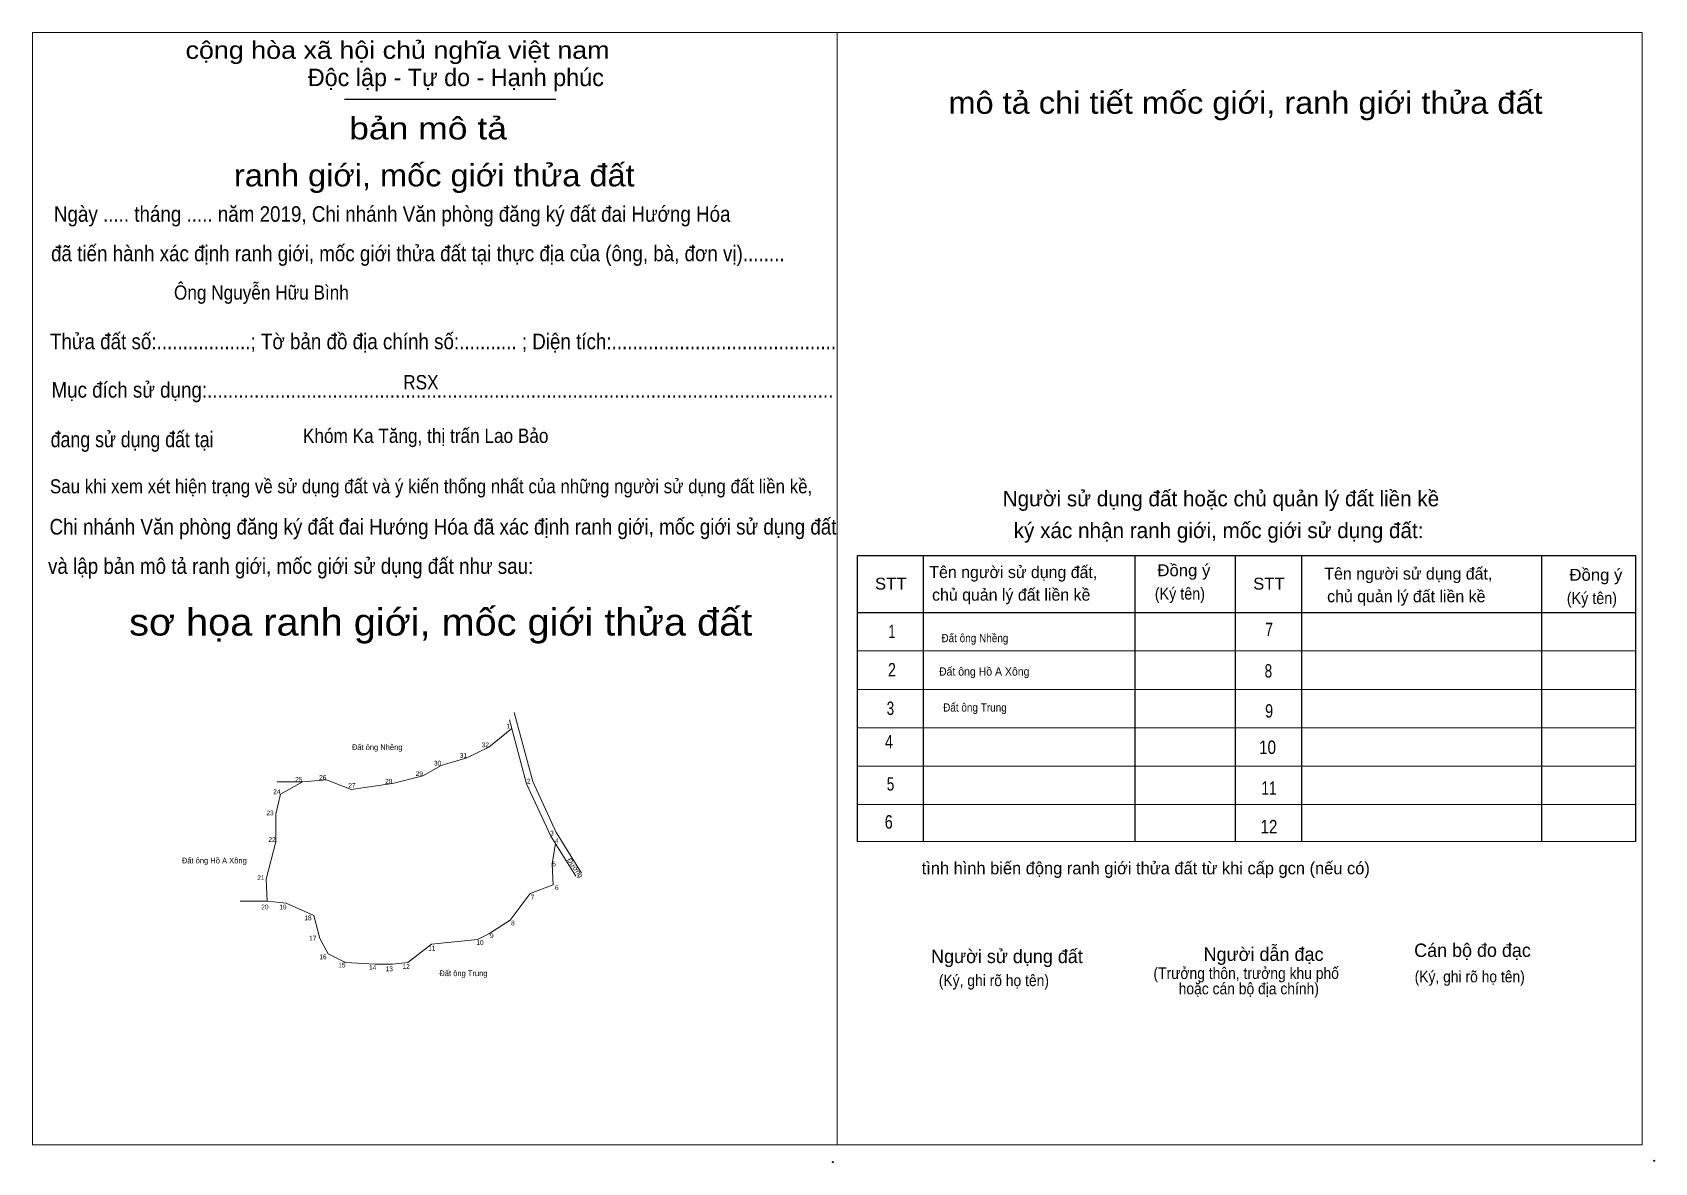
# Model space of a CAD drawing. Header units: centimetres. Extents: x 536072 to 541537, y 1838884 to 1841797.
# Drawn here: x 539841 to 541537, y 1840606 to 1841788 of the extents above; entities that cross this region are included whole.
import ezdxf
from ezdxf.enums import TextEntityAlignment as Align

# ---------------------------------------------------------------- set-up
doc = ezdxf.new("R2010")
doc.units = ezdxf.units.CM
doc.header["$LTSCALE"] = 2
doc.header["$PDMODE"] = 32
doc.header["$PDSIZE"] = 1
doc.layers.add('16', color=7, linetype='Continuous')
for name, color, linetype, lineweight in [('2', 7, 'Continuous', 25), ('28', 7, 'Continuous', 13), ('6', 7, 'Continuous', 13), ('63', 7, 'Continuous', 13)]:
    doc.layers.add(name, color=color, linetype=linetype, lineweight=lineweight)

msp = doc.modelspace()

# ---------------------------------------------------------------- linework, layer by layer
at = {"layer": '2'}
for p, q in [((540167.19, 1841718.23), (540388.42, 1841718.23)), ((540772.29, 1841240.48), (540772.29, 1840941.61)), ((540993.72, 1841240.48), (540993.72, 1840941.61)), ((541098.47, 1841240.48), (541098.47, 1840941.61)), ((541167.79, 1841240.48), (541167.79, 1840941.61)), ((541419.04, 1841239.71), (541419.04, 1840941.61)), ((540703.44, 1841181.08), (541517.37, 1841181.08))]:
    msp.add_line(p, q, dxfattribs=at)
at = {"layer": '2', "lineweight": 13}
for p, q in [((540703.44, 1841140.95), (541517.37, 1841140.95)), ((540703.44, 1841100.81), (541517.37, 1841100.81)), ((540703.44, 1841060.68), (541517.37, 1841060.68)), ((540703.44, 1841020.54), (541517.37, 1841020.54)), ((540703.44, 1840980.41), (541517.37, 1840980.41)), ((540703.44, 1840941.61), (541517.37, 1840941.61))]:
    msp.add_line(p, q, dxfattribs=at)
for points in [[(539841.13, 1840624.17), (539841.09, 1840624.17), (539841.09, 1841788.07), (540682.59, 1841788.07), (540682.59, 1841788.04)], [(540682.59, 1841788.04), (540682.59, 1840624.17), (539841.13, 1840624.17)], [(540682.6, 1841788.05), (541524.1, 1841788.05), (541524.1, 1840624.15)], [(541524.09, 1840624.15), (540682.6, 1840624.15), (540682.6, 1841788.04)], [(540682.61, 1841788.05), (541524.11, 1841788.05), (541524.11, 1840624.15), (541524.09, 1840624.15)], [(541524.09, 1840624.15), (540682.61, 1840624.15), (540682.61, 1841788.04)]]:
    msp.add_lwpolyline(points, dxfattribs=at)
at = {"layer": '2'}
msp.add_lwpolyline([(541517.37, 1840941.61), (541517.37, 1841240.48), (540703.44, 1841240.48), (540703.44, 1840941.61)], dxfattribs=at)
for p in [(540678.07, 1840606.21), (541536.6, 1840607.63)]:
    msp.add_point(p, dxfattribs=at)
at = {"layer": '28'}
for p, q in [((540364.18, 1841004.35), (540344.85, 1841076.42)), ((540389.15, 1840950.48), (540364.15, 1841004.48)), ((540389.15, 1840950.48), (540364.15, 1841004.48)), ((540415.26, 1840908.38), (540389.1, 1840950.57))]:
    msp.add_line(p, q, dxfattribs=at)
msp.add_lwpolyline([(540339.81, 1841068.94), (540357.75, 1841002.09), (540383.12, 1840947.29), (540409.13, 1840905.34)], dxfattribs=at)
at = {"layer": '6'}
msp.add_lwpolyline([(540387.98, 1840939.48), (540384.42, 1840918.15), (540385.42, 1840896.15), (540361.42, 1840887.15), (540340.42, 1840859.15), (540318.42, 1840845.15), (540306.42, 1840839.15), (540258.42, 1840834.15), (540233.42, 1840815.15), (540217.42, 1840813.15), (540199.42, 1840813.15), (540168.42, 1840815.15), (540150.42, 1840824.15), (540141.42, 1840840.15), (540135.42, 1840864.15), (540106.42, 1840877.15), (540086.42, 1840879.15), (540085.42, 1840902.15), (540095.42, 1840941.15), (540095.42, 1840970.15), (540100.42, 1840991.15), (540123.42, 1841004.15), (540148.42, 1841006.15), (540174.42, 1840996.15), (540217.42, 1841002.15), (540249.42, 1841010.15), (540268.42, 1841021.15), (540295.42, 1841029.15), (540318.42, 1841040.15), (540342.28, 1841059.8)], dxfattribs=at)
at = {"layer": '63'}
for p, q in [((540123.42, 1841004.15), (540096.89, 1841004.12)), ((540086.42, 1840879.15), (540058.24, 1840879.21))]:
    msp.add_line(p, q, dxfattribs=at)

# ---------------------------------------------------------------- texts
at = {"layer": '16'}
for s, height, width, p in [('Ngày ..... tháng ..... năm 2019, Chi nhánh Văn phòng đăng ký đất đai Hướng Hóa', 16.32, 0.9, (539863.55, 1841589.96)), (' đã tiến hành xác định ranh giới, mốc giới thửa đất tại thực địa của (ông, bà, đơn vị)........', 16.32, 0.9, (539855.07, 1841548.68)), ('Thửa đất số:..................; Tờ bản đồ địa chính số:........... ; Diện tích:...........................................', 16.32, 0.9, (539859.47, 1841456.6)), ('Mục đích sử dụng:........................................................................................................................', 16.32, 0.9, (539860.99, 1841405.96)), ('đang sử dụng đất tại', 16.32, 0.85, (539860.19, 1841354.12)), ('Sau khi xem xét hiện trạng về sử dụng đất và ý kiến thống nhất của những người sử dụng đất liền kề,', 14.69, 0.9, (539859.39, 1841305.88)), ('Chi nhánh Văn phòng đăng ký đất đai Hướng Hóa đã xác định ranh giới, mốc giới sử dụng đất', 16.32, 0.9, (539858.99, 1841262.76)), (' và lập bản mô tả ranh giới, mốc giới sử dụng đất như sau:', 16.32, 0.9, (539851.95, 1841221.64))]:
    msp.add_text(s, height=height, dxfattribs=dict(at, width=width)).set_placement(p)
at = {"layer": '2'}
for s, height, width, p in [('cộng hòa xã hội chủ nghĩa việt nam', 18.26, 1.15, (540001.15, 1841760.44)), ('Đồng ý', 12.44, 1.05, (541017.31, 1841219.16)), ('Đồng ý', 12.44, 1.05, (541448.11, 1841214.44)), ('STT', 12.44, 1.05, (540722.03, 1841205.16)), ('(Ký tên)', 12.44, 0.9, (541014.59, 1841194.76)), ('STT', 12.44, 1.05, (541117.39, 1841205.16)), ('(Ký tên)', 12.44, 0.9, (541445.39, 1841190.04)), ('(Ký, ghi rõ họ tên)', 12.04, 0.9, (540788.75, 1840790.28)), ('(Ký, ghi rõ họ tên)', 12.04, 0.9, (541286.27, 1840794.28))]:
    msp.add_text(s, height=height, dxfattribs=dict(at, width=width)).set_placement(p)
for s, height, p in [('Độc lập - Tự do - Hạnh phúc', 18.26, (540128.99, 1841731.88)), ('Người sử dụng đất hoặc chủ quản lý đất liền kề ', 16.16, (540855.55, 1841292.28)), ('ký xác nhận ranh giới, mốc giới sử dụng đất:', 16.16, (540867.07, 1841259)), ('Tên người sử dụng đất,', 12.44, (540778.83, 1841217.24)), ('Tên người sử dụng đất,', 12.44, (541191.87, 1841215.64)), ('chủ quản lý đất liền kề', 12.44, (540781.71, 1841193.56)), ('chủ quản lý đất liền kề', 12.44, (541194.75, 1841191.96)), ('tình hình biến động ranh giới thửa đất từ khi cấp gcn (nếu có)', 12.84, (540770.83, 1840907.32)), ('Người dẫn đạc', 14.08, (541065.55, 1840816.68)), ('Cán bộ đo đạc', 14.02, (541285.79, 1840820.84)), ('Người sử dụng đất', 14.05, (540780.67, 1840814.44))]:
    msp.add_text(s, height=height, dxfattribs=at).set_placement(p)
for s, height, width, p in [('mô tả chi tiết mốc giới, ranh giới thửa đất', 23.12, 1.1, (541109.43, 1841703)), ('bản mô tả', 23.12, 1.2, (540254.73, 1841676.12)), ('ranh giới, mốc giới thửa đất', 23.12, 1.1, (540261.24, 1841627)), ('sơ họa ranh giới, mốc giới thửa đất', 28.21, 1.1, (540267.95, 1841157.08)), ('1', 14.05, 0.7, (540739.67, 1841154.36)), ('7', 14.08, 0.75, (541134.12, 1841156.44)), ('2', 14.05, 0.8, (540739.77, 1841114.28)), ('8', 14.08, 0.75, (541133.32, 1841113.08)), ('3', 14.05, 0.75, (540738.15, 1841073.96)), ('9', 14.08, 0.8, (541134.1, 1841071.16)), ('4', 14.05, 0.8, (540736.61, 1841038.92)), ('10', 14.08, 0.85, (541132.43, 1841033.16)), ('5', 14.05, 0.75, (540738.26, 1840994.84)), ('11', 14.08, 0.75, (541133.96, 1840990.52)), ('6', 14.05, 0.8, (540736.41, 1840955.08)), ('12', 14.08, 0.85, (541133.91, 1840950.12)), ('(Trưởng thôn, trưởng khu phố', 12.04, 0.9, (541110.12, 1840797.8)), ('hoặc cán bộ địa chính)', 12.04, 0.9, (541112.85, 1840781.72))]:
    msp.add_text(s, height=height, dxfattribs=dict(at, width=width)).set_placement(p, align=Align.CENTER)
at = {"layer": '63'}
for s, height, width, p in [('Ông Nguyễn Hữu Bình', 14.93, 0.9, (540171.89, 1841508.53)), ('RSX', 14.93, 0.9, (540265.67, 1841414.65)), ('Khóm Ka Tăng, thị trấn Lao Bảo', 14.93, 0.9, (540380.61, 1841358.62)), ('Đất ông Nhềng', 8.64, 0.9, (540861.45, 1841150.14)), ('Đất ông Hồ A Xông', 8.64, 0.95, (540883.53, 1841115.18)), ('Đất ông Trung', 8.64, 0.9, (540859.75, 1841077.55)), (' 1', 5, 0.75, (540340.27, 1841059.87)), ('Đất ông Nhềng', 6, 0.9, (540227.93, 1841037.29)), (' 32', 5, 0.85, (540318.39, 1841040.13)), (' 30', 5, 0.85, (540268.39, 1841021.13)), (' 31', 5, 0.8, (540295.39, 1841029.13)), (' 25', 5, 0.85, (540123.39, 1841004.13)), (' 26', 5, 0.85, (540148.39, 1841006.13)), (' 27', 5, 0.85, (540178.91, 1840997.82)), (' 28', 5, 0.85, (540217.39, 1841002.13)), (' 29', 5, 0.85, (540249.39, 1841010.13)), (' 2', 5, 0.85, (540361.87, 1841002.26)), (' 24', 5, 0.85, (540100.39, 1840991.13)), (' 23', 5, 0.85, (540093.31, 1840968.99)), (' 3', 5, 0.8, (540386.11, 1840947.84)), (' 22', 5, 0.85, (540095.39, 1840941.13)), (' 4', 5, 0.85, (540391.24, 1840939.83)), ('Đất ông Hồ A Xông', 6, 0.95, (540065.16, 1840918.68)), (' 5', 5, 0.8, (540388.34, 1840915.58)), (' 21', 5, 0.8, (540083.69, 1840901.18)), (' 7', 5, 0.8, (540365.72, 1840880.9)), (' 6', 5, 0.85, (540391.23, 1840890.84)), (' 20', 5, 0.85, (540087.9, 1840870.62)), (' 19', 5, 0.85, (540106.76, 1840870.52)), (' 18', 5, 0.85, (540132.93, 1840859.22)), (' 8', 5, 0.8, (540345.29, 1840853.84)), (' 17', 5, 0.85, (540137.99, 1840838.05)), (' 11', 5, 0.8, (540262.34, 1840827.52)), (' 10', 5, 0.85, (540312.8, 1840833.46)), (' 9', 5, 0.85, (540323.29, 1840840.59)), (' 16', 5, 0.85, (540148.69, 1840818.46)), (' 15', 5, 0.85, (540168.39, 1840809.84)), (' 15', 5, 0.85, (540168.4, 1840809.85)), (' 14', 5, 0.85, (540200.52, 1840807.08)), (' 13', 5, 0.85, (540217.95, 1840805.95)), (' 12', 5, 0.85, (540235.65, 1840808.33)), ('Đất ông Trung', 6, 0.9, (540316.77, 1840800.76))]:
    msp.add_text(s, height=height, dxfattribs=dict(at, width=width)).set_placement(p, align=Align.RIGHT)
at = {"layer": '63', "width": 1.1}
msp.add_text('Đường', height=5, rotation=304.774, dxfattribs=at).set_placement((540406.449, 1840912.686), align=Align.CENTER)

doc.saveas('drawing.dxf')
